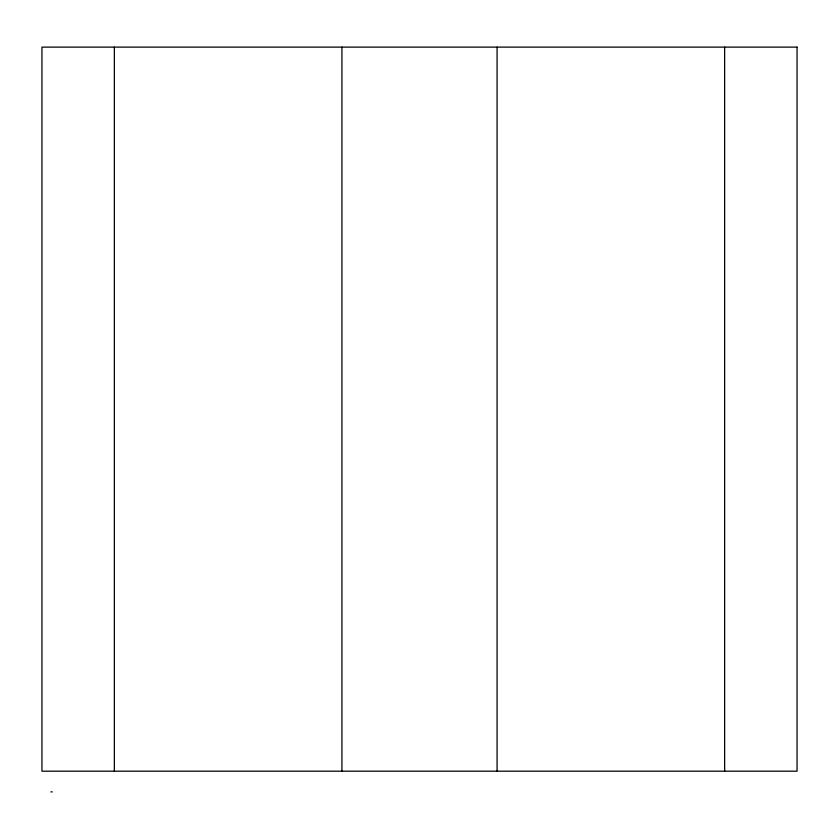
<?xml version="1.0" encoding="UTF-8"?>
<svg xmlns="http://www.w3.org/2000/svg" width="839" height="839" viewBox="0 0 839 839"><rect width="100%" height="100%" fill="white"/><g stroke="black" fill="none" stroke-linecap="round" stroke-linejoin="round"><path stroke-width="1.26" d="M50.906 791.88L52.291 791.88M724.644 47.12L724.644 771.188M497.076 47.12L497.076 771.188M341.924 47.12L341.924 771.188M114.356 47.12L114.356 771.188M797.05 47.12L41.95 47.12L41.95 771.188L797.05 771.188L797.05 47.12"/></g></svg>
